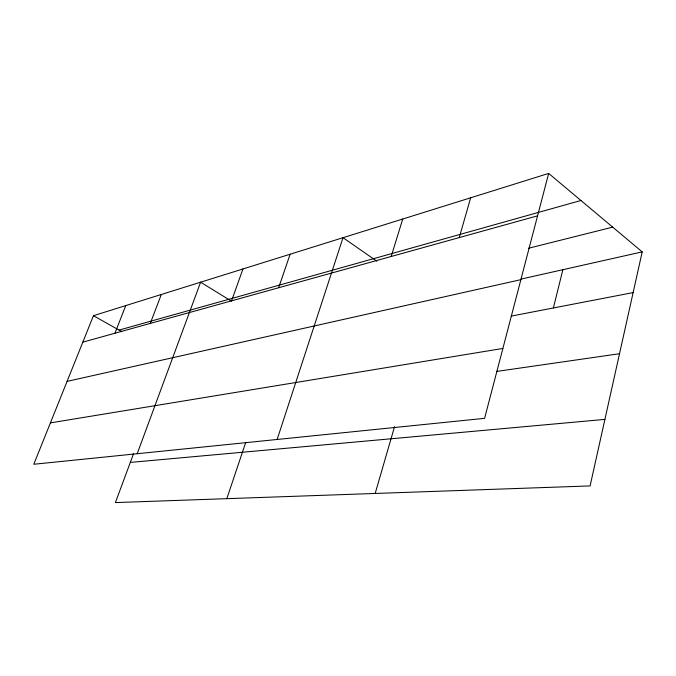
<?xml version="1.0" encoding="UTF-8"?>
<svg xmlns="http://www.w3.org/2000/svg" width="676" height="676" viewBox="0 0 676 676"><rect width="100%" height="100%" fill="white"/><g stroke="black" fill="none" stroke-linecap="round" stroke-linejoin="round"><path stroke-width="1.01" d="M548.667 173.419L484.599 418.334L33.8 464.26L93.449 315.692L548.667 173.419L642.2 251.878L590.097 485.917L115.402 502.581L133.586 453.571M553.374 307.969L562.871 269.699M459.266 237.58L470.665 197.798M375.18 493.463L394.539 426.7M391.193 256.491L402.727 219.032M277.135 439.468L343.019 237.69L376.743 261.139M226.815 498.668L245.743 442.383M278.639 287.756L290.131 254.227M231.581 300.828L242.954 268.964M137.194 453.731L200.62 282.196L231.243 301.031M150.275 323.415L161.31 294.483M114.92 333.234L125.761 305.594M119.052 330.099L580.938 200.485M82.827 342.149L537.572 215.83M528.615 248.236L612.71 227.136M520.858 279.137L642.2 251.878M67.076 381.382L520.875 279.661M511.2 316.106L633.133 292.59M50.413 422.889L502.885 348.444M496.742 371.42L619.529 353.717M130.299 462.426L604.91 419.39M93.449 315.692L121.798 331.646"/></g></svg>
